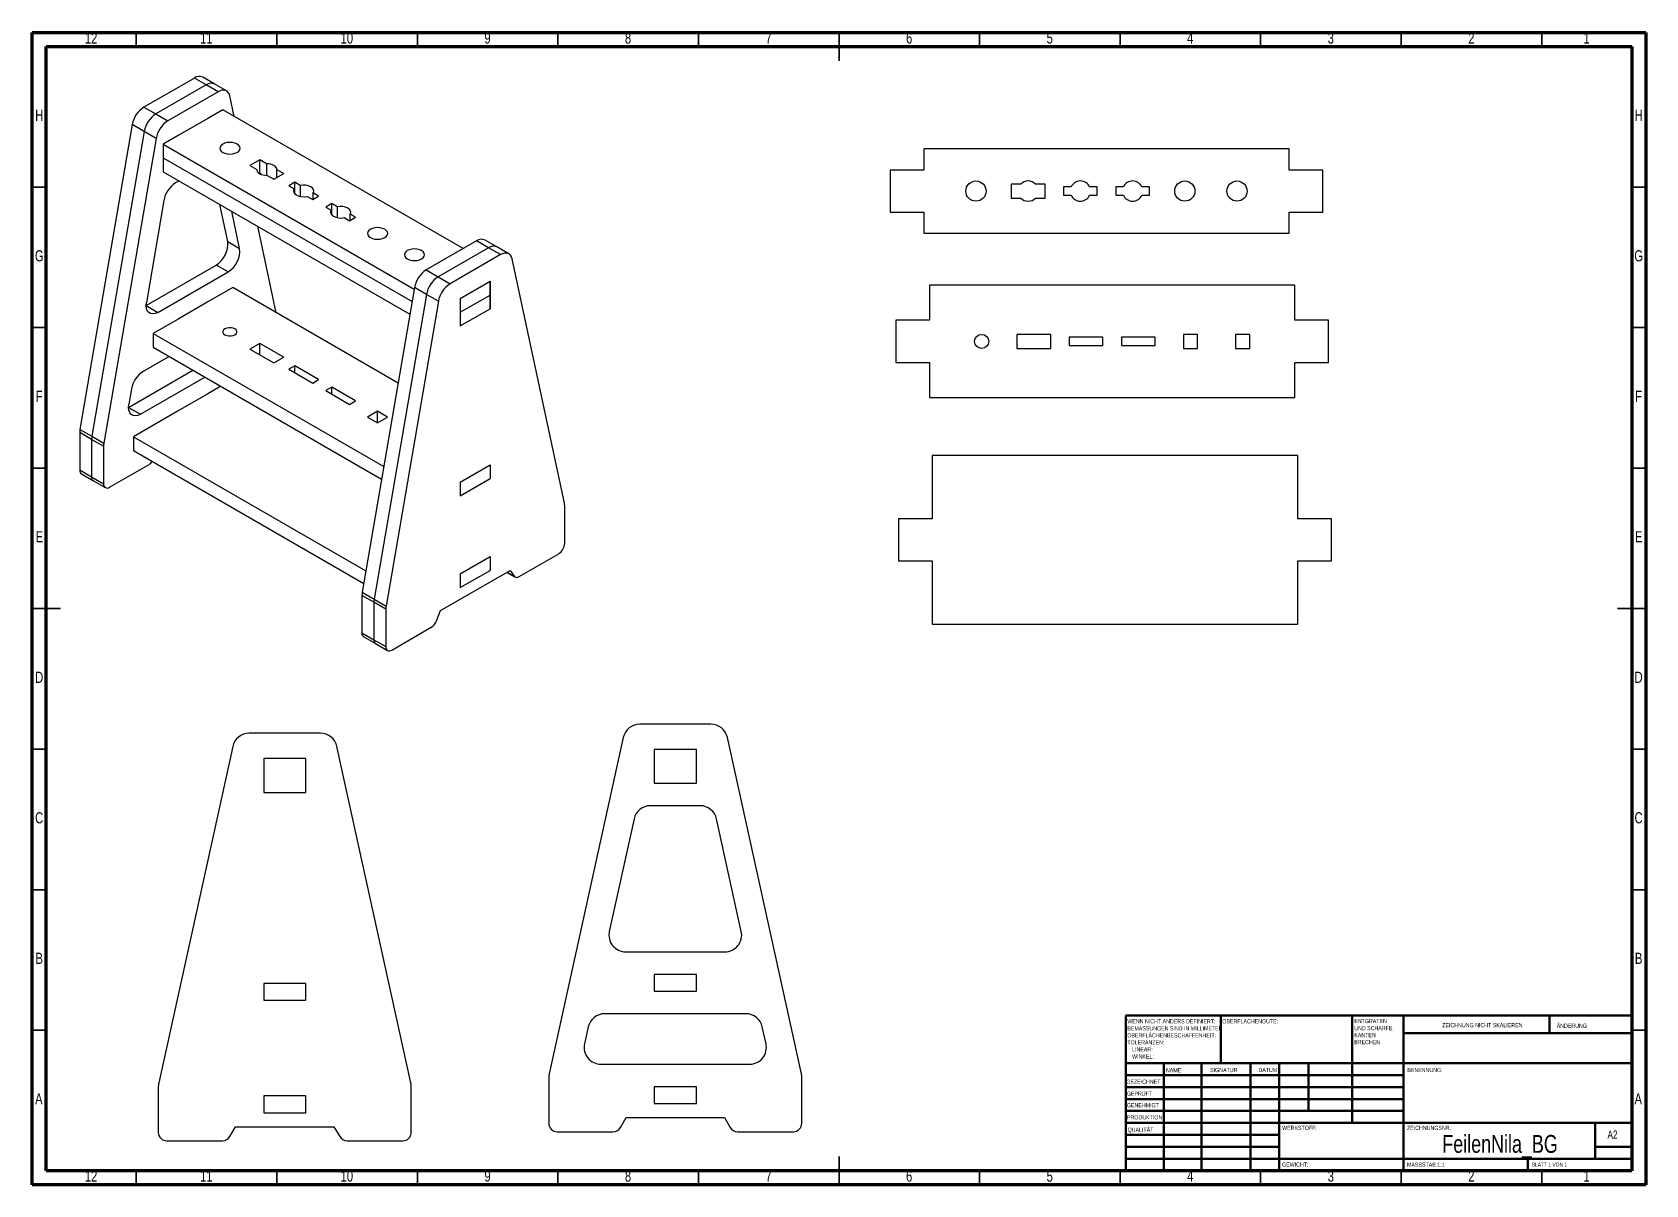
# Model space of a CAD drawing. Header units: millimetres. Extents: x 15 to 589, y 5 to 415.
import ezdxf

# ---------------------------------------------------------------- set-up
doc = ezdxf.new("R2010")
doc.units = ezdxf.units.MM
doc.styles.add('SLDTEXTSTYLE0', font='TXT', dxfattribs={"width": 0.75})
doc.styles.add('SLDTEXTSTYLE1', font='TXT', dxfattribs={"width": 0.692308})

# ---------------------------------------------------------------- blocks, each defined once
blk = doc.blocks.new('SW_NOTE_0')
at = {"color": 0, "linetype": 'Continuous', "lineweight": 0, "char_height": 1.5, "attachment_point": 1, "style": 'SLDTEXTSTYLE0'}
for s, insert in [('ENTGRATEN', (0, 1.93)), ('UND SCHARFE', (0, -0.57)), ('KANTEN', (0, -3.07)), ('BRECHEN', (0, -5.57))]:
    blk.add_mtext(s, dxfattribs=dict(at, insert=insert))
blk = doc.blocks.new('SW_NOTE_0_1')
at = {"color": 0, "linetype": 'Continuous', "lineweight": 0, "char_height": 1.5, "attachment_point": 1, "style": 'SLDTEXTSTYLE0'}
for s, insert in [('WENN NICHT ANDERS DEFINIERT:', (0, 1.93)), ('TOLERANZEN:', (0, -5.57)), ('OBERFLÄCHENBESCHAFFENHEIT:', (0, -3.07)), ('BEMASSUNGEN SIND IN MILLIMETER', (0, -0.57)), ('WINKEL:', (1.69, -10.57)), ('LINEAR:', (1.69, -8.07))]:
    blk.add_mtext(s, dxfattribs=dict(at, insert=insert))

msp = doc.modelspace()

# ---------------------------------------------------------------- linework, layer by layer
at = {"color": 7, "linetype": 'Continuous', "lineweight": 70}
for p, q in [((15, 5), (15, 415)), ((15, 415), (589, 415)), ((589, 415), (589, 5)), ((20, 10), (20, 410)), ((20, 410), (584, 410)), ((584, 410), (584, 10)), ((584, 10), (20, 10)), ((589, 5), (15, 5))]:
    msp.add_line(p, q, dxfattribs=at)
at = {"color": 7, "linetype": 'Continuous', "lineweight": 35}
for p, q in [((52, 410), (52, 415)), ((102, 410), (102, 415)), ((152, 410), (152, 415)), ((202, 410), (202, 415)), ((252, 410), (252, 415)), ((302, 410), (302, 415)), ((302, 415), (302, 405)), ((352, 410), (352, 415)), ((402, 410), (402, 415)), ((452, 410), (452, 415)), ((502, 410), (502, 415)), ((552, 410), (552, 415)), ((20, 360), (15, 360)), ((584, 360), (589, 360)), ((20, 310), (15, 310)), ((584, 310), (589, 310)), ((20, 260), (15, 260)), ((584, 260), (589, 260)), ((20, 210), (15, 210)), ((15, 210), (25, 210)), ((589, 210), (579, 210)), ((584, 210), (589, 210)), ((20, 160), (15, 160)), ((584, 160), (589, 160)), ((20, 110), (15, 110)), ((584, 110), (589, 110)), ((20, 60), (15, 60)), ((584, 60), (589, 60)), ((302, 5), (302, 15)), ((52, 10), (52, 5)), ((102, 10), (102, 5)), ((152, 10), (152, 5)), ((202, 10), (202, 5)), ((252, 10), (252, 5)), ((302, 10), (302, 5)), ((352, 10), (352, 5)), ((402, 10), (402, 5)), ((452, 10), (452, 5)), ((502, 10), (502, 5)), ((552, 10), (552, 5))]:
    msp.add_line(p, q, dxfattribs=at)
at = {"color": 7, "linetype": 'Continuous', "lineweight": 25}
for p, q in [((72.66, 398.84), (54.73, 388.49)), ((76.9, 396.39), (58.97, 386.04)), ((76.9, 396.39), (72.66, 398.84)), ((79.9, 396.69), (75.66, 399.14)), ((81.14, 393.94), (76.9, 396.39)), ((84.14, 394.24), (79.9, 396.69)), ((81.14, 393.94), (63.21, 383.59)), ((86.85, 385.2), (85.29, 392.49)), ((54.73, 388.49), (58.97, 386.04)), ((58.97, 386.04), (63.21, 383.59)), ((82.78, 387.54), (77.48, 384.48)), ((168.34, 338.15), (82.78, 387.54)), ((50.59, 382.25), (31.97, 273.81)), ((54.83, 379.81), (36.21, 271.36)), ((54.83, 379.81), (50.59, 382.25)), ((59.07, 377.36), (54.83, 379.81)), ((77.48, 384.48), (66.87, 378.36)), ((59.07, 377.36), (40.46, 268.91)), ((66.87, 378.36), (61.57, 375.3)), ((61.57, 375.3), (150.9, 323.73)), ((61.57, 375.3), (61.57, 370.4)), ((332.16, 373.6), (332.16, 366.1)), ((462.16, 373.6), (332.16, 373.6)), ((462.16, 366.1), (462.16, 373.6)), ((61.57, 370.4), (150.13, 319.27)), ((61.57, 370.4), (61.57, 365.5)), ((95.97, 369.73), (92.43, 367.69)), ((92.43, 367.69), (94.84, 366.3)), ((98.38, 368.34), (95.97, 369.73)), ((95.97, 364.83), (95.97, 369.73)), ((98.38, 368.34), (98.38, 364.18)), ((61.57, 365.5), (149.37, 314.81)), ((67.23, 362.23), (65.94, 361.49)), ((94.84, 366.22), (94.84, 366.3)), ((95.97, 364.83), (95.9, 364.79)), ((96.56, 364.49), (95.97, 364.83)), ((95.97, 364.75), (95.97, 364.83)), ((98.51, 364.18), (100.92, 362.79)), ((100.92, 362.79), (104.45, 364.83)), ((104.45, 364.83), (102.04, 366.22)), ((102.04, 363.44), (102.04, 366.22)), ((108.39, 361.74), (106.27, 360.51)), ((110.32, 360.63), (108.39, 361.74)), ((108.39, 357.71), (108.39, 361.74)), ((320.16, 366.1), (320.16, 351.1)), ((332.16, 366.1), (320.16, 366.1)), ((474.16, 366.1), (462.16, 366.1)), ((474.16, 351.1), (474.16, 366.1)), ((106.27, 360.51), (108.2, 359.4)), ((108.2, 357.95), (108.2, 359.4)), ((110.32, 360.63), (110.32, 356.73)), ((112.83, 356.73), (114.76, 355.62)), ((114.76, 355.62), (116.88, 356.84)), ((116.88, 356.84), (114.95, 357.95)), ((114.95, 355.73), (114.95, 357.95)), ((366.71, 361.1), (363.3, 361.1)), ((363.3, 361.1), (363.3, 356.1)), ((363.3, 356.1), (366.71, 356.1)), ((375.3, 361.1), (371.9, 361.1)), ((371.9, 356.1), (375.3, 356.1)), ((375.3, 356.1), (375.3, 361.1)), ((384.6, 360.1), (381.88, 360.1)), ((381.88, 360.1), (381.88, 357.1)), ((381.88, 357.1), (384.6, 357.1)), ((393.88, 360.1), (391.15, 360.1)), ((391.15, 357.1), (393.88, 357.1)), ((393.88, 357.1), (393.88, 360.1)), ((403.17, 360.1), (400.45, 360.1)), ((400.45, 360.1), (400.45, 357.1)), ((400.45, 357.1), (403.17, 357.1)), ((412.45, 360.1), (409.72, 360.1)), ((409.72, 357.1), (412.45, 357.1)), ((412.45, 357.1), (412.45, 360.1)), ((61.8, 355.25), (55.58, 319)), ((84.54, 340.61), (81.7, 353.88)), ((88.78, 338.16), (85.94, 351.43)), ((121.52, 354.16), (119.4, 352.93)), ((119.4, 352.93), (121.33, 351.82)), ((121.33, 350.37), (121.33, 351.82)), ((123.45, 353.04), (121.52, 354.16)), ((121.52, 350.12), (121.52, 354.16)), ((123.45, 353.04), (123.45, 349.15)), ((130.01, 349.26), (128.08, 350.37)), ((128.08, 348.15), (128.08, 350.37)), ((320.16, 351.1), (332.16, 351.1)), ((332.16, 351.1), (332.16, 343.6)), ((462.16, 351.1), (474.16, 351.1)), ((462.16, 343.6), (462.16, 351.1)), ((101.8, 315.32), (95.22, 346.07)), ((125.96, 349.15), (127.89, 348.04)), ((127.89, 348.04), (130.01, 349.26)), ((84.54, 340.61), (88.78, 338.16)), ((173.07, 340.88), (155.14, 330.53)), ((177.31, 338.43), (173.07, 340.88)), ((180.31, 338.73), (176.07, 341.17)), ((184.55, 336.28), (180.31, 338.73)), ((332.16, 343.6), (462.16, 343.6)), ((177.31, 338.43), (159.38, 328.08)), ((181.55, 335.98), (163.62, 325.63)), ((181.55, 335.98), (177.31, 338.43)), ((204.31, 247.57), (185.69, 334.52)), ((55.48, 317.89), (80.39, 332.27)), ((59.72, 315.44), (84.64, 329.82)), ((84.64, 329.82), (80.39, 332.27)), ((155.14, 330.53), (159.38, 328.08)), ((159.38, 328.08), (163.62, 325.63)), ((86.32, 324.26), (77.48, 319.16)), ((145.16, 290.29), (86.32, 324.26)), ((150.99, 324.29), (132.38, 215.84)), ((155.24, 321.84), (136.62, 213.39)), ((155.24, 321.84), (150.99, 324.29)), ((159.48, 319.39), (155.24, 321.84)), ((167.28, 320.39), (177.89, 326.52)), ((167.28, 315.49), (177.89, 321.62)), ((177.89, 326.52), (177.89, 321.62)), ((177.89, 316.72), (177.89, 326.52)), ((177.89, 321.62), (177.89, 316.72)), ((334.18, 325.12), (334.18, 312.62)), ((464.18, 325.12), (334.18, 325.12)), ((464.18, 312.62), (464.18, 325.12)), ((55.48, 317.89), (59.72, 315.44)), ((77.48, 319.16), (66.87, 313.04)), ((159.48, 319.39), (140.87, 210.94)), ((167.28, 320.39), (167.28, 315.49)), ((167.28, 320.39), (167.28, 310.6)), ((167.28, 310.6), (177.89, 316.72)), ((66.87, 313.04), (58.04, 307.93)), ((167.28, 315.49), (167.28, 310.6)), ((322.18, 312.62), (322.18, 297.62)), ((334.18, 312.62), (322.18, 312.62)), ((476.18, 312.62), (464.18, 312.62)), ((476.18, 297.62), (476.18, 312.62)), ((58.04, 307.93), (140.06, 260.58)), ((58.04, 307.93), (58.04, 303.03)), ((95.97, 304.4), (92.43, 302.36)), ((104.45, 299.51), (95.97, 304.4)), ((95.97, 300.32), (95.97, 304.4)), ((365.32, 307.62), (365.32, 302.62)), ((377.32, 307.62), (365.32, 307.62)), ((377.32, 302.62), (377.32, 307.62)), ((383.89, 306.62), (383.89, 303.62)), ((395.89, 306.62), (383.89, 306.62)), ((395.89, 303.62), (395.89, 306.62)), ((402.47, 306.62), (402.47, 303.62)), ((414.47, 306.62), (402.47, 306.62)), ((414.47, 303.62), (414.47, 306.62)), ((424.54, 307.62), (424.54, 302.62)), ((429.54, 307.62), (424.54, 307.62)), ((429.54, 302.62), (429.54, 307.62)), ((443.11, 307.62), (443.11, 302.62)), ((448.11, 307.62), (443.11, 307.62)), ((448.11, 302.62), (448.11, 307.62)), ((63.69, 299.77), (54.43, 294.42)), ((58.04, 303.03), (139.29, 256.12)), ((92.43, 302.36), (100.92, 297.47)), ((100.92, 297.47), (104.45, 299.51)), ((365.32, 302.62), (377.32, 302.62)), ((383.89, 303.62), (395.89, 303.62)), ((402.47, 303.62), (414.47, 303.62)), ((424.54, 302.62), (429.54, 302.62)), ((443.11, 302.62), (448.11, 302.62)), ((49.26, 281.63), (72.18, 294.87)), ((108.39, 296.42), (106.27, 295.19)), ((106.27, 295.19), (114.76, 290.29)), ((116.88, 291.52), (108.39, 296.42)), ((108.39, 293.97), (108.39, 296.42)), ((322.18, 297.62), (334.18, 297.62)), ((334.18, 297.62), (334.18, 285.12)), ((464.18, 297.62), (476.18, 297.62)), ((464.18, 285.12), (464.18, 297.62)), ((50.29, 288.18), (49.35, 282.74)), ((53.5, 279.18), (76.42, 292.42)), ((82.08, 289.15), (77.48, 286.5)), ((114.76, 290.29), (116.88, 291.52)), ((121.52, 288.83), (119.4, 287.61)), ((119.4, 287.61), (127.89, 282.71)), ((130.01, 283.94), (121.52, 288.83)), ((121.52, 286.39), (121.52, 288.83)), ((49.26, 281.63), (53.5, 279.18)), ((77.48, 286.5), (66.87, 280.37)), ((127.89, 282.71), (130.01, 283.94)), ((334.18, 285.12), (464.18, 285.12)), ((66.87, 280.37), (50.96, 271.19)), ((137.84, 280.23), (134.3, 278.19)), ((134.3, 278.19), (137.84, 276.15)), ((141.37, 278.19), (137.84, 280.23)), ((137.84, 276.15), (137.84, 280.23)), ((137.84, 276.15), (141.37, 278.19)), ((36.12, 270.25), (31.87, 272.7)), ((31.87, 272.7), (31.87, 259.35)), ((31.97, 273.81), (36.21, 271.36)), ((36.12, 270.25), (36.12, 256.9)), ((40.36, 267.8), (36.12, 270.25)), ((36.21, 271.36), (40.46, 268.91)), ((50.96, 271.19), (133.68, 223.44)), ((50.96, 271.19), (50.96, 266.29)), ((40.36, 267.8), (40.36, 254.45)), ((50.96, 266.29), (132.92, 218.98)), ((335.19, 264.47), (335.19, 241.97)), ((465.19, 264.47), (335.19, 264.47)), ((465.19, 241.97), (465.19, 264.47)), ((31.87, 259.35), (36.12, 256.9)), ((42.48, 253.23), (56.54, 261.34)), ((167.28, 255.07), (177.89, 261.19)), ((177.89, 261.19), (177.89, 256.29)), ((32.49, 257.98), (36.74, 255.53)), ((36.12, 256.9), (40.36, 254.45)), ((36.74, 255.53), (40.98, 253.08)), ((167.28, 250.17), (177.89, 256.29)), ((167.28, 255.07), (167.28, 250.17)), ((204.41, 233.22), (204.41, 246.57)), ((323.19, 241.97), (323.19, 226.97)), ((335.19, 241.97), (323.19, 241.97)), ((477.19, 241.97), (465.19, 241.97)), ((477.19, 226.97), (477.19, 241.97)), ((167.28, 222.41), (177.89, 228.53)), ((177.89, 228.53), (177.89, 223.63)), ((188.23, 221.43), (202.29, 229.55)), ((323.19, 226.97), (335.19, 226.97)), ((335.19, 226.97), (335.19, 204.47)), ((465.19, 226.97), (477.19, 226.97)), ((465.19, 204.47), (465.19, 226.97)), ((160.21, 209.34), (184.96, 223.63)), ((167.28, 217.51), (177.89, 223.63)), ((167.28, 222.41), (167.28, 217.51)), ((183.81, 222.97), (186.73, 221.29)), ((184.96, 223.63), (186.39, 221.6)), ((136.52, 212.28), (132.28, 214.73)), ((132.28, 214.73), (132.28, 201.38)), ((132.38, 215.84), (136.62, 213.39)), ((136.62, 213.39), (140.87, 210.94)), ((140.77, 209.83), (136.52, 212.28)), ((136.52, 212.28), (136.52, 198.94)), ((140.77, 209.83), (140.77, 196.49)), ((158.78, 205.66), (160.21, 209.34)), ((132.28, 201.38), (136.52, 198.94)), ((142.89, 195.26), (156.95, 203.38)), ((335.19, 204.47), (465.19, 204.47)), ((132.9, 200.01), (137.15, 197.56)), ((136.52, 198.94), (140.77, 196.49)), ((137.15, 197.56), (141.39, 195.11)), ((256.44, 168.87), (231.09, 168.87)), ((86.31, 160.93), (59.98, 41.27)), ((117.52, 165.64), (92.17, 165.64)), ((149.7, 41.27), (123.38, 160.93)), ((225.23, 164.16), (198.9, 44.51)), ((288.62, 44.51), (262.3, 164.16)), ((112.34, 156.64), (97.34, 156.64)), ((97.34, 156.64), (97.34, 144.64)), ((112.34, 144.64), (112.34, 156.64)), ((251.26, 159.87), (236.26, 159.87)), ((236.26, 159.87), (236.26, 147.87)), ((251.26, 147.87), (251.26, 159.87)), ((97.34, 144.64), (112.34, 144.64)), ((236.26, 147.87), (251.26, 147.87)), ((252.58, 139.87), (234.95, 139.87)), ((229.09, 135.16), (220.29, 95.16)), ((267.24, 95.16), (258.44, 135.16)), ((226.15, 87.87), (261.38, 87.87)), ((112.34, 76.64), (97.34, 76.64)), ((97.34, 76.64), (97.34, 70.64)), ((112.34, 70.64), (112.34, 76.64)), ((251.26, 79.87), (236.26, 79.87)), ((236.26, 79.87), (236.26, 73.87)), ((251.26, 73.87), (251.26, 79.87)), ((97.34, 70.64), (112.34, 70.64)), ((236.26, 73.87), (251.26, 73.87)), ((268.86, 65.87), (218.67, 65.87)), ((212.81, 61.16), (211.49, 55.16)), ((276.04, 55.16), (274.72, 61.16)), ((217.35, 47.87), (270.18, 47.87)), ((198.76, 43.22), (198.76, 26.87)), ((288.76, 26.87), (288.76, 43.22)), ((59.84, 39.98), (59.84, 23.64)), ((112.34, 36.64), (97.34, 36.64)), ((97.34, 36.64), (97.34, 30.64)), ((112.34, 30.64), (112.34, 36.64)), ((149.84, 23.64), (149.84, 39.98)), ((251.26, 39.87), (236.26, 39.87)), ((236.26, 39.87), (236.26, 33.87)), ((251.26, 33.87), (251.26, 39.87)), ((97.34, 30.64), (112.34, 30.64)), ((224.24, 25.37), (226.26, 28.87)), ((226.26, 28.87), (261.26, 28.87)), ((236.26, 33.87), (251.26, 33.87)), ((261.26, 28.87), (263.28, 25.37)), ((85.32, 22.14), (87.34, 25.64)), ((87.34, 25.64), (122.34, 25.64)), ((122.34, 25.64), (124.36, 22.14)), ((201.76, 23.87), (221.65, 23.87)), ((265.88, 23.87), (285.76, 23.87)), ((62.84, 20.64), (82.72, 20.64)), ((126.96, 20.64), (146.84, 20.64))]:
    msp.add_line(p, q, dxfattribs=at)
at = {"color": 8, "linetype": 'Continuous', "lineweight": 25}
msp.add_line((183.92, 223.03), (186.39, 221.6), dxfattribs=at)
at = {"color": 7, "linetype": 'Continuous', "lineweight": 50}
for p, q in [((404, 65.25), (584, 65.25)), ((404, 65.25), (404, 10)), ((437.8, 48.25), (437.8, 65.25)), ((484.6, 65.25), (484.6, 27)), ((502.8, 65.25), (502.8, 10)), ((554.8, 58.88), (554.8, 65.25)), ((584, 58.88), (502.8, 58.88)), ((584, 48.25), (404, 48.25)), ((417.6, 48.25), (417.6, 10)), ((430.99, 48.25), (430.99, 10)), ((448.4, 48.25), (448.4, 10)), ((458.6, 10), (458.6, 48.25)), ((469, 31.25), (469, 48.25)), ((502.8, 44), (404, 44)), ((502.8, 39.75), (404, 39.75)), ((502.8, 35.5), (404, 35.5)), ((502.8, 31.25), (404, 31.25)), ((458.6, 27), (404, 27)), ((458.6, 27), (584, 27)), ((571, 14.25), (571, 27)), ((458.6, 22.75), (404, 22.75)), ((458.6, 18.5), (404, 18.5)), ((584, 18.5), (571, 18.5)), ((404, 14.25), (584, 14.25)), ((547, 10), (547, 14.25))]:
    msp.add_line(p, q, dxfattribs=at)
at = {"color": 7, "linetype": 'Continuous', "lineweight": 25, "flags": 128}
for points in [[(85.29, 392.49), (85.07, 393.16), (84.75, 393.71), (84.32, 394.13), (83.8, 394.4), (83.2, 394.52), (82.55, 394.48), (81.86, 394.29), (81.14, 393.94)], [(82.76, 372.37), (83.51, 372.04), (84.38, 371.83), (85.31, 371.76), (86.24, 371.83), (87.11, 372.04), (87.86, 372.37), (88.43, 372.8), (88.79, 373.3), (88.91, 373.84), (88.79, 374.38), (88.43, 374.88), (87.86, 375.31), (87.11, 375.64), (86.24, 375.85), (85.31, 375.92), (84.38, 375.85), (83.51, 375.64), (82.76, 375.31), (82.19, 374.88), (81.83, 374.38), (81.71, 373.84), (81.83, 373.3), (82.19, 372.8), (82.76, 372.37)], [(102.04, 366.22), (101.98, 366.64), (101.78, 367.04), (101.44, 367.41), (100.99, 367.73), (100.43, 367.99), (99.79, 368.19), (99.1, 368.3), (98.38, 368.34)], [(94.84, 366.3), (94.9, 365.88), (95.1, 365.48), (95.44, 365.11), (95.9, 364.79), (96.46, 364.53), (97.09, 364.33), (97.79, 364.21), (98.51, 364.18)], [(100.99, 362.83), (100.43, 363.09), (100.32, 363.13)], [(100.99, 362.83), (100.43, 363.09), (100.32, 363.13)], [(108.2, 359.4), (107.98, 358.82), (108.06, 358.23), (108.42, 357.68), (109.03, 357.21), (109.85, 356.85), (110.81, 356.65), (111.83, 356.6), (112.83, 356.73)], [(114.95, 357.95), (115.17, 358.53), (115.09, 359.12), (114.73, 359.67), (114.12, 360.15), (113.3, 360.5), (112.34, 360.71), (111.32, 360.75), (110.32, 360.63)], [(121.33, 351.82), (121.11, 351.24), (121.19, 350.65), (121.55, 350.1), (122.16, 349.63), (122.98, 349.27), (123.94, 349.07), (124.96, 349.02), (125.96, 349.15)], [(128.08, 350.37), (128.3, 350.95), (128.22, 351.54), (127.87, 352.09), (127.25, 352.57), (126.43, 352.92), (125.47, 353.13), (124.45, 353.17), (123.45, 353.04)], [(135.29, 342.05), (136.04, 341.72), (136.91, 341.51), (137.84, 341.44), (138.77, 341.51), (139.64, 341.72), (140.38, 342.05), (140.96, 342.48), (141.32, 342.98), (141.44, 343.52), (141.32, 344.05), (140.96, 344.55), (140.38, 344.99), (139.64, 345.32), (138.77, 345.52), (137.84, 345.59), (136.91, 345.52), (136.04, 345.32), (135.29, 344.99), (134.72, 344.55), (134.36, 344.05), (134.24, 343.52), (134.36, 342.98), (134.72, 342.48), (135.29, 342.05)], [(148.42, 334.47), (149.17, 334.13), (150.04, 333.93), (150.97, 333.86), (151.9, 333.93), (152.77, 334.13), (153.52, 334.47), (154.09, 334.9), (154.45, 335.4), (154.57, 335.93), (154.45, 336.47), (154.09, 336.97), (153.52, 337.4), (152.77, 337.73), (151.9, 337.94), (150.97, 338.01), (150.04, 337.94), (149.17, 337.73), (148.42, 337.4), (147.85, 336.97), (147.49, 336.47), (147.37, 335.93), (147.49, 335.4), (147.85, 334.9), (148.42, 334.47)], [(185.69, 334.52), (185.48, 335.19), (185.16, 335.74), (184.73, 336.16), (184.21, 336.43), (183.61, 336.55), (182.96, 336.51), (182.27, 336.32), (181.55, 335.98)], [(59.72, 315.44), (58.78, 315.02), (57.89, 314.86), (57.09, 314.98), (56.41, 315.36), (55.91, 315.99), (55.59, 316.83), (55.48, 317.85), (55.58, 319)], [(83.54, 307.5), (84.18, 307.23), (84.92, 307.09), (85.7, 307.09), (86.45, 307.23), (87.08, 307.5), (87.54, 307.86), (87.78, 308.29), (87.78, 308.74), (87.54, 309.17), (87.08, 309.54), (86.45, 309.8), (85.7, 309.94), (84.92, 309.94), (84.18, 309.8), (83.54, 309.54), (83.08, 309.17), (82.84, 308.74), (82.84, 308.29), (83.08, 307.86), (83.54, 307.5)], [(53.5, 279.18), (52.56, 278.76), (51.66, 278.61), (50.86, 278.72), (50.19, 279.1), (49.68, 279.73), (49.37, 280.58), (49.26, 281.6), (49.35, 282.74)]]:
    msp.add_lwpolyline(points, dxfattribs=at)
at = {"color": 7, "linetype": 'Continuous', "lineweight": 25}
for centre, radius in [((350.73, 358.6), 3.6), ((425.02, 358.6), 3.6), ((443.59, 358.6), 3.6), ((352.75, 305.12), 2.5)]:
    msp.add_circle(centre, radius, dxfattribs=at)
for centre, radius, start, end in [((74.41, 396.46), 2.95, 64.9619, 126.34832), ((78.65, 394.01), 2.95, 64.9619, 126.34832), ((78.66, 393.93), 3.03, 65.80992, 125.5003), ((59.84, 380.6), 9.4, 122.92917, 169.88828), ((64.08, 378.16), 9.4, 122.92917, 169.88828), ((68.32, 375.71), 9.4, 122.92917, 169.88828), ((369.3, 358.6), 3.6, 43.98296, 136.01704), ((387.88, 358.6), 3.6, 24.62432, 155.37568), ((406.45, 358.6), 3.6, 24.62432, 155.37568), ((71.05, 353.6), 9.4, 122.929, 169.8884), ((369.3, 358.6), 3.6, 223.98296, 316.01704), ((387.88, 358.6), 3.6, 204.62432, 335.37568), ((406.45, 358.6), 3.6, 204.62432, 335.37568), ((75.77, 339.77), 8.81, 301.65545, 5.52703), ((174.82, 338.5), 2.95, 64.9619, 126.34832), ((179.06, 336.05), 2.95, 64.9619, 126.34832), ((179.07, 335.96), 3.03, 65.80992, 125.5003), ((80.01, 337.32), 8.81, 301.65545, 5.52703), ((160.25, 322.64), 9.4, 122.92917, 169.88828), ((164.49, 320.19), 9.4, 122.92917, 169.88828), ((168.73, 317.74), 9.4, 122.92917, 169.88828), ((59.54, 286.53), 9.4, 122.92894, 169.88849), ((38.45, 272.67), 6.58, 170.04236, 179.75409), ((42.7, 270.22), 6.58, 170.04236, 179.75409), ((46.94, 267.77), 6.58, 170.04236, 179.75409), ((33.33, 259.18), 1.46, 173.31064, 235.37738), ((54.41, 264.81), 4.07, 301.48197, 323.72834), ((37.52, 256.71), 1.42, 172.3316, 236.35643), ((37.57, 256.73), 1.46, 173.31064, 235.37738), ((41.65, 254.24), 1.31, 170.7859, 309.20354), ((199.64, 246.6), 4.77, 359.6608, 11.70875), ((199.8, 233.43), 4.61, 302.60556, 357.39438), ((187.39, 222.46), 1.32, 220.53225, 309.24878), ((138.86, 214.71), 6.58, 170.04236, 179.75409), ((143.11, 212.26), 6.58, 170.04236, 179.75409), ((147.35, 209.81), 6.58, 170.04236, 179.75409), ((133.73, 201.21), 1.46, 173.31064, 235.37738), ((154.46, 207.25), 4.6, 302.63779, 339.77304), ((137.98, 198.77), 1.46, 173.31064, 235.37738), ((137.93, 198.75), 1.42, 172.3316, 236.35643), ((142.06, 196.28), 1.31, 170.7859, 309.20354), ((231.09, 162.87), 6, 90, 167.59258), ((256.44, 162.87), 6, 12.40742, 90), ((92.17, 159.64), 6, 90, 167.59258), ((117.52, 159.64), 6, 12.40742, 90), ((234.95, 133.87), 6, 90, 167.59258), ((252.58, 133.87), 6, 12.40742, 90), ((226.15, 93.87), 6, 167.59258, 270), ((261.38, 93.87), 6, 270, 12.40742), ((218.67, 59.87), 6, 90, 167.59258), ((268.86, 59.87), 6, 12.40742, 90), ((217.35, 53.87), 6, 167.59258, 270), ((270.18, 53.87), 6, 270, 12.40742), ((65.84, 39.98), 6, 167.59258, 180), ((143.84, 39.98), 6, 0, 12.40742), ((204.76, 43.22), 6, 167.59258, 180), ((282.76, 43.22), 6, 0, 12.40742), ((62.84, 23.64), 3, 180, 270), ((146.84, 23.64), 3, 270, 0), ((201.76, 26.87), 3, 180, 270), ((221.65, 26.87), 3, 270, 330), ((265.88, 26.87), 3, 210, 270), ((285.76, 26.87), 3, 270, 0), ((82.72, 23.64), 3, 270, 330), ((126.96, 23.64), 3, 210, 270)]:
    msp.add_arc(centre, radius, start, end, dxfattribs=at)

# ---------------------------------------------------------------- block references
at = {"color": 7, "linetype": 'Continuous', "lineweight": 0}
for name, p in [('SW_NOTE_0_1', (404.59, 61.99)), ('SW_NOTE_0', (485.31, 62.07))]:
    msp.add_blockref(name, p, dxfattribs=at)

# ---------------------------------------------------------------- texts
for s, insert, char_height, attachment_point, style in [('12', (35.92, 415.06), 3.969, 2, 'SLDTEXTSTYLE0'), ('11', (76.92, 415.06), 3.969, 2, 'SLDTEXTSTYLE0'), ('10', (126.92, 415.06), 3.969, 2, 'SLDTEXTSTYLE0'), ('9', (176.96, 415.06), 3.97, 2, 'SLDTEXTSTYLE0'), ('8', (226.96, 415.06), 3.97, 2, 'SLDTEXTSTYLE0'), ('7', (276.96, 415.06), 3.97, 2, 'SLDTEXTSTYLE0'), ('6', (326.96, 415.06), 3.97, 2, 'SLDTEXTSTYLE0'), ('5', (376.96, 415.06), 3.97, 2, 'SLDTEXTSTYLE0'), ('4', (426.96, 415.06), 3.97, 2, 'SLDTEXTSTYLE0'), ('3', (476.96, 415.06), 3.97, 2, 'SLDTEXTSTYLE0'), ('2', (526.96, 415.06), 3.97, 2, 'SLDTEXTSTYLE0'), ('1', (567.96, 415.06), 3.97, 2, 'SLDTEXTSTYLE0'), ('H', (17.49, 387.56), 3.97, 2, 'SLDTEXTSTYLE0'), ('H', (586.49, 387.56), 3.97, 2, 'SLDTEXTSTYLE0'), ('G', (17.49, 337.56), 3.97, 2, 'SLDTEXTSTYLE0'), ('G', (586.49, 337.56), 3.97, 2, 'SLDTEXTSTYLE0'), ('F', (17.46, 287.56), 3.97, 2, 'SLDTEXTSTYLE0'), ('F', (586.46, 287.56), 3.97, 2, 'SLDTEXTSTYLE0'), ('E', (17.51, 237.56), 3.97, 2, 'SLDTEXTSTYLE0'), ('E', (586.51, 237.56), 3.97, 2, 'SLDTEXTSTYLE0'), ('D', (17.45, 187.56), 3.97, 2, 'SLDTEXTSTYLE0'), ('D', (586.45, 187.56), 3.97, 2, 'SLDTEXTSTYLE0'), ('C', (17.46, 137.56), 3.97, 2, 'SLDTEXTSTYLE0'), ('C', (586.46, 137.56), 3.97, 2, 'SLDTEXTSTYLE0'), ('B', (17.47, 87.56), 3.97, 2, 'SLDTEXTSTYLE0'), ('B', (586.47, 87.56), 3.97, 2, 'SLDTEXTSTYLE0'), ('OBERFLÄCHENGÜTE:', (438.37, 63.92), 1.5, 1, 'SLDTEXTSTYLE0'), ('ZEICHNUNG NICHT SKALIEREN', (516.61, 62.53), 1.5, 1, 'SLDTEXTSTYLE0'), ('ÄNDERUNG', (557.33, 62.33), 1.5, 1, 'SLDTEXTSTYLE0'), ('NAME', (418.32, 46.5), 1.5, 1, 'SLDTEXTSTYLE0'), ('SIGNATUR', (434.03, 46.56), 1.5, 1, 'SLDTEXTSTYLE0'), ('DATUM', (451.21, 46.58), 1.5, 1, 'SLDTEXTSTYLE0'), ('BENENNUNG:', (504.2, 46.58), 1.5, 1, 'SLDTEXTSTYLE0'), ('GEZEICHNET', (404.21, 42.43), 1.5, 1, 'SLDTEXTSTYLE0'), ('A', (17.34, 37.56), 3.97, 2, 'SLDTEXTSTYLE0'), ('GEPRÜFT', (404.41, 38.15), 1.5, 1, 'SLDTEXTSTYLE0'), ('A', (586.34, 37.56), 3.97, 2, 'SLDTEXTSTYLE0'), ('GENEHMIGT', (404.4, 34.06), 1.5, 1, 'SLDTEXTSTYLE0'), ('PRODUKTION', (404.46, 29.73), 1.5, 1, 'SLDTEXTSTYLE0'), ('QUALITÄT', (404.67, 25.35), 1.5, 1, 'SLDTEXTSTYLE0'), ('WERKSTOFF:', (459.65, 25.99), 1.5, 1, 'SLDTEXTSTYLE0'), ('ZEICHNUNGSNR.', (504.07, 25.99), 1.5, 1, 'SLDTEXTSTYLE0'), ('FeilenNila_BG', (537.18, 22.71), 6.35, 2, 'SLDTEXTSTYLE0'), ('A2', (575.39, 24.3), 2.91, 1, 'SLDTEXTSTYLE0'), ('GEWICHT:', (459.62, 12.95), 1.499, 1, 'SLDTEXTSTYLE0'), ('MASSSTAB:1:1', (504.07, 12.9), 1.5, 1, 'SLDTEXTSTYLE0'), ('BLATT 1 VON 1', (548.48, 12.9), 1.5, 1, 'SLDTEXTSTYLE1'), ('12', (35.92, 10.06), 3.969, 2, 'SLDTEXTSTYLE0'), ('11', (76.92, 10.06), 3.969, 2, 'SLDTEXTSTYLE0'), ('10', (126.92, 10.06), 3.969, 2, 'SLDTEXTSTYLE0'), ('9', (176.96, 10.06), 3.97, 2, 'SLDTEXTSTYLE0'), ('8', (226.96, 10.06), 3.97, 2, 'SLDTEXTSTYLE0'), ('7', (276.96, 10.06), 3.97, 2, 'SLDTEXTSTYLE0'), ('6', (326.96, 10.06), 3.97, 2, 'SLDTEXTSTYLE0'), ('5', (376.96, 10.06), 3.97, 2, 'SLDTEXTSTYLE0'), ('4', (426.96, 10.06), 3.97, 2, 'SLDTEXTSTYLE0'), ('3', (476.96, 10.06), 3.97, 2, 'SLDTEXTSTYLE0'), ('2', (526.96, 10.06), 3.97, 2, 'SLDTEXTSTYLE0'), ('1', (567.96, 10.06), 3.97, 2, 'SLDTEXTSTYLE0')]:
    msp.add_mtext(s, dxfattribs=dict(at, insert=insert, char_height=char_height, attachment_point=attachment_point, style=style))

doc.saveas('drawing.dxf')
